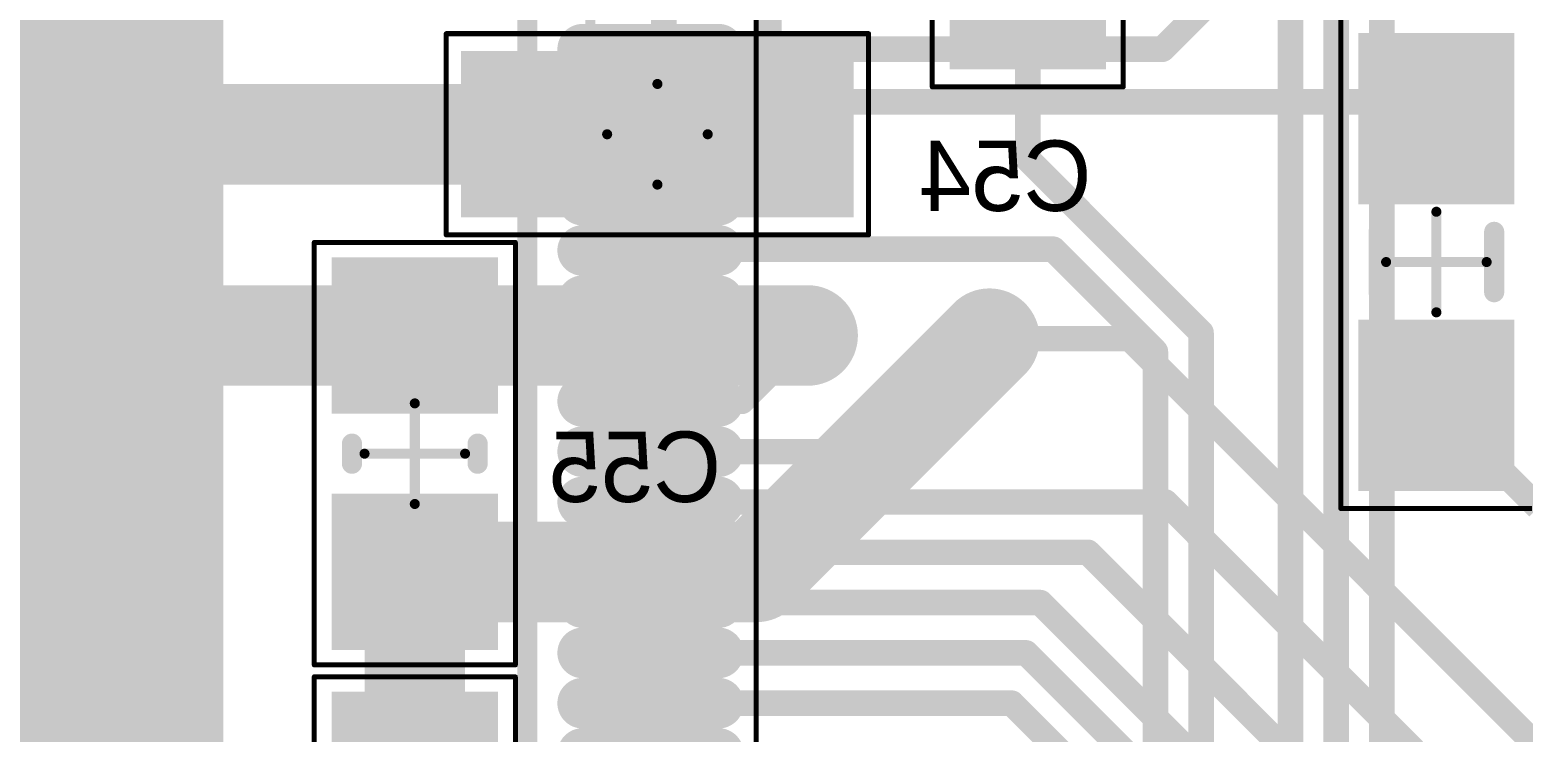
# Model space of a CAD drawing. Header units: millimetres. Extents: x 37 to 246, y 26 to 184.
# Drawn here: x 146.67 to 161.52, y 122.33 to 129.31 of the extents above; entities that cross this region are included whole.
import ezdxf

# ---------------------------------------------------------------- set-up
doc = ezdxf.new("R2010")
doc.units = ezdxf.units.MM
for name, color, linetype in [('BottomLayer', 5, 'Continuous'), ('BottomOverlay', 54, 'Continuous'), ('BottomPaste', 16, 'Continuous'), ('BottomSolder', 6, 'Continuous'), ('Mechanical13', 56, 'Continuous'), ('Mechanical15', 56, 'Continuous'), ('MultiLayer', 9, 'Continuous'), ('TopLayer', 1, 'Continuous'), ('TopOverlay', 2, 'Continuous'), ('TopPaste', 8, 'Continuous'), ('TopSolder', 216, 'Continuous'), ('ViaHoleLayer', 16, 'Continuous')]:
    doc.layers.add(name, color=color, linetype=linetype)

msp = doc.modelspace()

# ---------------------------------------------------------------- linework, layer by layer
at = {"layer": 'BottomLayer'}
for points, const_width in [([(159.204, 120.582), (159.204, 131.511)], 0.254), ([(159.658, 120.394), (159.658, 131.323)], 0.254), ([(160.112, 120.206), (160.112, 131.135)], 0.254), ([(156.591, 128.023), (156.591, 129.766)], 0.254), ([(152.971, 127.445), (152.971, 129.54)], 0.254), ([(154.015, 128.615), (154.015, 129.615)], 0.254), ([(149.352, 128.27), (151.733, 128.27)], 1), ([(156.591, 128.023), (158.315, 126.299)], 0.254), ([(152.971, 127.445), (153.289, 127.127)], 0.254), ([(153.289, 127.127), (156.845, 127.127)], 0.254), ([(156.845, 127.127), (157.861, 126.111)], 0.254), ([(147.733, 126.27), (150.495, 126.27)], 1), ([(150.495, 126.27), (154.402, 126.27)], 1), ([(153.892, 123.92), (156.21, 126.238)], 1), ([(158.315, 120.335), (158.315, 126.299)], 0.254), ([(157.861, 120.523), (157.861, 126.111)], 0.254), ([(150.495, 123.92), (153.892, 123.92)], 1), ([(150.495, 121.952), (150.495, 123.92)], 1)]:
    msp.add_lwpolyline(points, dxfattribs=dict(at, const_width=const_width))
for points, const_width in [([(149.102, 128.27, 1), (149.602, 128.27, 1)], 0.5), ([(151.483, 128.27, 1), (151.983, 128.27, 1)], 0.5), ([(149.152, 128.27, 1), (149.552, 128.27, 1)], 0.4), ([(153.951, 128.615, 1), (154.078, 128.615, 1)], 0.127), ([(156.528, 128.023, 1), (156.655, 128.023, 1)], 0.127), ([(156.528, 128.023, 1), (156.655, 128.023, 1)], 0.127), ([(152.908, 127.445, 1), (153.035, 127.445, 1)], 0.127), ([(152.908, 127.445, 1), (153.035, 127.445, 1)], 0.127), ([(153.226, 127.127, 1), (153.352, 127.127, 1)], 0.127), ([(153.226, 127.127, 1), (153.352, 127.127, 1)], 0.127), ([(156.781, 127.127, 1), (156.909, 127.127, 1)], 0.127), ([(156.781, 127.127, 1), (156.909, 127.127, 1)], 0.127), ([(147.483, 126.27, 1), (147.983, 126.27, 1)], 0.5), ([(150.245, 126.27, 1), (150.745, 126.27, 1)], 0.5), ([(150.245, 126.27, 1), (150.745, 126.27, 1)], 0.5), ([(154.152, 126.27, 1), (154.652, 126.27, 1)], 0.5), ([(155.96, 126.238, 1), (156.46, 126.238, 1)], 0.5), ([(154.202, 126.27, 1), (154.602, 126.27, 1)], 0.4), ([(156.01, 126.238, 1), (156.41, 126.238, 1)], 0.4), ([(158.251, 126.299, 1), (158.378, 126.299, 1)], 0.127), ([(158.251, 126.299, 1), (158.378, 126.299, 1)], 0.127), ([(157.798, 126.111, 1), (157.924, 126.111, 1)], 0.127), ([(157.798, 126.111, 1), (157.924, 126.111, 1)], 0.127), ([(150.245, 123.92, 1), (150.745, 123.92, 1)], 0.5), ([(150.245, 123.92, 1), (150.745, 123.92, 1)], 0.5), ([(153.642, 123.92, 1), (154.142, 123.92, 1)], 0.5), ([(153.642, 123.92, 1), (154.142, 123.92, 1)], 0.5), ([(150.245, 121.952, 1), (150.745, 121.952, 1)], 0.5)]:
    msp.add_lwpolyline(points, format="xyb", close=True, dxfattribs=dict(at, const_width=const_width))
for points in [[(135.89, 120.015), (148.59, 120.015), (135.89, 132.715), (148.59, 132.715)], [(157.266, 130.516), (155.916, 130.516), (157.266, 129.016), (155.916, 129.016)], [(152.408, 127.545), (152.408, 128.995), (151.058, 127.545), (151.058, 128.995)], [(154.758, 127.545), (154.758, 128.995), (153.408, 127.545), (153.408, 128.995)], [(151.22, 126.945), (149.77, 126.945), (151.22, 125.595), (149.77, 125.595)], [(151.22, 124.595), (149.77, 124.595), (151.22, 123.245), (149.77, 123.245)], [(149.77, 121.277), (151.22, 121.277), (149.77, 122.627), (151.22, 122.627)]]:
    msp.add_solid(points, dxfattribs=at)
at = {"layer": 'BottomOverlay', "const_width": 0.2}
for points in [[(152.808, 128.895), (153.008, 128.895)], [(152.808, 127.645), (153.008, 127.645)], [(149.87, 124.995), (149.87, 125.195)], [(151.12, 124.995), (151.12, 125.195)]]:
    msp.add_lwpolyline(points, dxfattribs=at)
at = {"layer": 'BottomOverlay', "const_width": 0.1}
for points in [[(152.758, 128.895, 1), (152.858, 128.895, 1)], [(152.958, 128.895, 1), (153.058, 128.895, 1)], [(152.758, 127.645, 1), (152.858, 127.645, 1)], [(152.958, 127.645, 1), (153.058, 127.645, 1)], [(149.82, 125.195, 1), (149.92, 125.195, 1)], [(151.07, 125.195, 1), (151.17, 125.195, 1)], [(149.82, 124.995, 1), (149.92, 124.995, 1)], [(151.07, 124.995, 1), (151.17, 124.995, 1)]]:
    msp.add_lwpolyline(points, format="xyb", close=True, dxfattribs=at)
at = {"layer": 'BottomPaste'}
for points in [[(157.266, 130.516), (155.916, 130.516), (157.266, 129.016), (155.916, 129.016)], [(152.408, 127.545), (152.408, 128.995), (151.058, 127.545), (151.058, 128.995)], [(154.758, 127.545), (154.758, 128.995), (153.408, 127.545), (153.408, 128.995)], [(151.22, 126.945), (149.77, 126.945), (151.22, 125.595), (149.77, 125.595)], [(151.22, 124.595), (149.77, 124.595), (151.22, 123.245), (149.77, 123.245)], [(149.77, 121.277), (151.22, 121.277), (149.77, 122.627), (151.22, 122.627)]]:
    msp.add_solid(points, dxfattribs=at)
at = {"layer": 'BottomSolder'}
for points in [[(157.368, 130.618), (155.814, 130.618), (157.368, 128.914), (155.814, 128.914)], [(152.51, 127.443), (152.51, 129.097), (150.956, 127.443), (150.956, 129.097)], [(154.86, 127.443), (154.86, 129.097), (153.306, 127.443), (153.306, 129.097)], [(151.322, 127.047), (149.668, 127.047), (151.322, 125.493), (149.668, 125.493)], [(151.322, 124.697), (149.668, 124.697), (151.322, 123.143), (149.668, 123.143)], [(149.668, 121.175), (151.322, 121.175), (149.668, 122.729), (151.322, 122.729)]]:
    msp.add_solid(points, dxfattribs=at)
at = {"layer": 'Mechanical13', "const_width": 0.1}
msp.add_lwpolyline([(152.24, 116.365), (152.24, 136.365)], dxfattribs=at)
at = {"layer": 'Mechanical15'}
for points, const_width in [([(153.89, 114.715), (153.89, 138.015)], 0.05), ([(155.641, 128.741), (155.641, 133.641)], 0.05), ([(157.541, 128.741), (157.541, 133.641)], 0.05), ([(159.705, 124.55), (159.705, 129.45)], 0.05), ([(150.808, 129.27), (155.008, 129.27)], 0.05), ([(150.808, 127.27), (150.808, 129.27)], 0.05), ([(155.008, 127.27), (155.008, 129.27)], 0.05), ([(152.908, 127.77), (152.908, 128.77)], 0.1), ([(155.641, 128.741), (157.541, 128.741)], 0.05), ([(152.408, 128.27), (153.408, 128.27)], 0.1), ([(160.655, 126.5), (160.655, 127.5)], 0.1), ([(150.808, 127.27), (155.008, 127.27)], 0.05), ([(149.495, 122.995), (149.495, 127.195)], 0.05), ([(149.495, 127.195), (151.495, 127.195)], 0.05), ([(151.495, 122.995), (151.495, 127.195)], 0.05), ([(160.155, 127), (161.155, 127)], 0.1), ([(150.495, 124.595), (150.495, 125.595)], 0.1), ([(149.995, 125.095), (150.995, 125.095)], 0.1), ([(159.705, 124.55), (161.605, 124.55)], 0.05), ([(149.495, 122.995), (151.495, 122.995)], 0.05), ([(149.495, 118.677), (149.495, 122.877)], 0.05), ([(149.495, 122.877), (151.495, 122.877)], 0.05), ([(151.495, 118.677), (151.495, 122.877)], 0.05)]:
    msp.add_lwpolyline(points, dxfattribs=dict(at, const_width=const_width))
for points, const_width in [([(150.795, 129.27, 1), (150.82, 129.27, 1)], 0.025), ([(150.795, 129.27, 1), (150.82, 129.27, 1)], 0.025), ([(154.995, 129.27, 1), (155.02, 129.27, 1)], 0.025), ([(154.995, 129.27, 1), (155.02, 129.27, 1)], 0.025), ([(152.883, 128.77, 1), (152.933, 128.77, 1)], 0.05), ([(155.629, 128.741, 1), (155.653, 128.741, 1)], 0.025), ([(155.629, 128.741, 1), (155.653, 128.741, 1)], 0.025), ([(157.529, 128.741, 1), (157.553, 128.741, 1)], 0.025), ([(157.529, 128.741, 1), (157.553, 128.741, 1)], 0.025), ([(152.383, 128.27, 1), (152.433, 128.27, 1)], 0.05), ([(153.383, 128.27, 1), (153.433, 128.27, 1)], 0.05), ([(152.883, 127.77, 1), (152.933, 127.77, 1)], 0.05), ([(160.63, 127.5, 1), (160.68, 127.5, 1)], 0.05), ([(150.795, 127.27, 1), (150.82, 127.27, 1)], 0.025), ([(150.795, 127.27, 1), (150.82, 127.27, 1)], 0.025), ([(154.995, 127.27, 1), (155.02, 127.27, 1)], 0.025), ([(154.995, 127.27, 1), (155.02, 127.27, 1)], 0.025), ([(149.483, 127.195, 1), (149.507, 127.195, 1)], 0.025), ([(149.483, 127.195, 1), (149.507, 127.195, 1)], 0.025), ([(151.483, 127.195, 1), (151.507, 127.195, 1)], 0.025), ([(151.483, 127.195, 1), (151.507, 127.195, 1)], 0.025), ([(160.13, 127, 1), (160.18, 127, 1)], 0.05), ([(161.13, 127, 1), (161.18, 127, 1)], 0.05), ([(160.63, 126.5, 1), (160.68, 126.5, 1)], 0.05), ([(150.47, 125.595, 1), (150.52, 125.595, 1)], 0.05), ([(149.97, 125.095, 1), (150.02, 125.095, 1)], 0.05), ([(150.97, 125.095, 1), (151.02, 125.095, 1)], 0.05), ([(150.47, 124.595, 1), (150.52, 124.595, 1)], 0.05), ([(159.693, 124.55, 1), (159.717, 124.55, 1)], 0.025), ([(159.693, 124.55, 1), (159.717, 124.55, 1)], 0.025), ([(149.483, 122.995, 1), (149.507, 122.995, 1)], 0.025), ([(149.483, 122.995, 1), (149.507, 122.995, 1)], 0.025), ([(151.483, 122.995, 1), (151.507, 122.995, 1)], 0.025), ([(151.483, 122.995, 1), (151.507, 122.995, 1)], 0.025), ([(149.483, 122.877, 1), (149.507, 122.877, 1)], 0.025), ([(149.483, 122.877, 1), (149.507, 122.877, 1)], 0.025), ([(151.483, 122.877, 1), (151.507, 122.877, 1)], 0.025), ([(151.483, 122.877, 1), (151.507, 122.877, 1)], 0.025)]:
    msp.add_lwpolyline(points, format="xyb", close=True, dxfattribs=dict(at, const_width=const_width))
at = {"layer": 'MultiLayer', "const_width": 0.4}
for points in [[(149.152, 128.27, 1), (149.552, 128.27, 1)], [(154.202, 126.27, 1), (154.602, 126.27, 1)], [(156.01, 126.238, 1), (156.41, 126.238, 1)]]:
    msp.add_lwpolyline(points, format="xyb", close=True, dxfattribs=at)
at = {"layer": 'TopLayer'}
for points, const_width in [([(157.93, 129.115), (158.317, 129.502)], 0.254), ([(153.515, 129.115), (152.165, 129.115)], 0.3), ([(152.84, 129.115), (157.93, 129.115)], 0.254), ([(147.574, 128.27), (149.352, 128.27)], 1), ([(153.515, 128.615), (152.165, 128.615)], 0.3), ([(152.84, 128.615), (152.863, 128.592)], 0.254), ([(152.863, 128.592), (160.655, 128.592)], 0.254), ([(160.655, 128.425), (160.655, 128.592)], 0.254), ([(153.515, 128.115), (152.165, 128.115)], 0.3), ([(153.515, 127.615), (152.165, 127.615)], 0.3), ([(153.515, 127.115), (152.165, 127.115)], 0.3), ([(153.515, 126.615), (152.165, 126.615)], 0.3), ([(153.747, 125.615), (154.402, 126.27)], 0.254), ([(153.515, 126.115), (152.165, 126.115)], 0.3), ([(155.087, 125.115), (156.21, 126.238)], 0.254), ([(156.21, 126.238), (157.607, 126.238)], 0.254), ([(157.607, 126.238), (161.925, 121.92)], 0.254), ([(153.515, 125.615), (152.165, 125.615)], 0.3), ([(152.84, 125.615), (153.747, 125.615)], 0.254), ([(160.655, 125.575), (161.67, 124.56)], 0.254), ([(153.515, 125.115), (152.165, 125.115)], 0.3), ([(152.84, 125.115), (155.087, 125.115)], 0.254), ([(153.515, 124.615), (152.165, 124.615)], 0.3), ([(152.84, 124.615), (157.96, 124.615)], 0.254), ([(157.96, 124.615), (166.37, 116.205)], 0.254), ([(153.515, 124.115), (152.165, 124.115)], 0.3), ([(152.84, 124.115), (157.19, 124.115)], 0.254), ([(157.19, 124.115), (167.005, 114.3)], 0.254), ([(153.515, 123.615), (152.165, 123.615)], 0.3), ([(152.84, 123.615), (156.716, 123.615)], 0.254), ([(156.716, 123.615), (170.476, 109.855)], 0.254), ([(153.515, 123.115), (152.165, 123.115)], 0.3), ([(152.84, 123.115), (156.574, 123.115)], 0.254), ([(156.574, 123.115), (174.914, 104.775)], 0.254), ([(153.515, 122.615), (152.165, 122.615)], 0.3), ([(152.84, 122.615), (156.432, 122.615)], 0.254), ([(156.432, 122.615), (166.951, 112.096)], 0.254)]:
    msp.add_lwpolyline(points, dxfattribs=dict(at, const_width=const_width))
for points, const_width in [([(152.09, 129.115, 1), (152.24, 129.115, 1)], 0.15), ([(152.776, 129.115, 1), (152.903, 129.115, 1)], 0.127), ([(153.44, 129.115, 1), (153.59, 129.115, 1)], 0.15), ([(157.867, 129.115, 1), (157.994, 129.115, 1)], 0.127), ([(157.867, 129.115, 1), (157.994, 129.115, 1)], 0.127), ([(147.324, 128.27, 1), (147.824, 128.27, 1)], 0.5), ([(149.102, 128.27, 1), (149.602, 128.27, 1)], 0.5), ([(152.09, 128.615, 1), (152.24, 128.615, 1)], 0.15), ([(153.44, 128.615, 1), (153.59, 128.615, 1)], 0.15), ([(149.152, 128.27, 1), (149.552, 128.27, 1)], 0.4), ([(152.776, 128.615, 1), (152.903, 128.615, 1)], 0.127), ([(152.799, 128.592, 1), (152.926, 128.592, 1)], 0.127), ([(152.799, 128.592, 1), (152.926, 128.592, 1)], 0.127), ([(160.591, 128.592, 1), (160.719, 128.592, 1)], 0.127), ([(160.591, 128.592, 1), (160.719, 128.592, 1)], 0.127), ([(160.591, 128.425, 1), (160.719, 128.425, 1)], 0.127), ([(152.09, 128.115, 1), (152.24, 128.115, 1)], 0.15), ([(153.44, 128.115, 1), (153.59, 128.115, 1)], 0.15), ([(152.09, 127.615, 1), (152.24, 127.615, 1)], 0.15), ([(153.44, 127.615, 1), (153.59, 127.615, 1)], 0.15), ([(152.09, 127.115, 1), (152.24, 127.115, 1)], 0.15), ([(153.44, 127.115, 1), (153.59, 127.115, 1)], 0.15), ([(152.09, 126.615, 1), (152.24, 126.615, 1)], 0.15), ([(153.44, 126.615, 1), (153.59, 126.615, 1)], 0.15), ([(154.202, 126.27, 1), (154.602, 126.27, 1)], 0.4), ([(156.01, 126.238, 1), (156.41, 126.238, 1)], 0.4), ([(154.339, 126.27, 1), (154.466, 126.27, 1)], 0.127), ([(152.09, 126.115, 1), (152.24, 126.115, 1)], 0.15), ([(153.44, 126.115, 1), (153.59, 126.115, 1)], 0.15), ([(156.147, 126.238, 1), (156.274, 126.238, 1)], 0.127), ([(156.147, 126.238, 1), (156.274, 126.238, 1)], 0.127), ([(157.543, 126.238, 1), (157.671, 126.238, 1)], 0.127), ([(157.543, 126.238, 1), (157.671, 126.238, 1)], 0.127), ([(152.09, 125.615, 1), (152.24, 125.615, 1)], 0.15), ([(152.776, 125.615, 1), (152.903, 125.615, 1)], 0.127), ([(153.44, 125.615, 1), (153.59, 125.615, 1)], 0.15), ([(153.684, 125.615, 1), (153.811, 125.615, 1)], 0.127), ([(153.684, 125.615, 1), (153.811, 125.615, 1)], 0.127), ([(160.591, 125.575, 1), (160.719, 125.575, 1)], 0.127), ([(152.09, 125.115, 1), (152.24, 125.115, 1)], 0.15), ([(152.776, 125.115, 1), (152.903, 125.115, 1)], 0.127), ([(153.44, 125.115, 1), (153.59, 125.115, 1)], 0.15), ([(155.023, 125.115, 1), (155.15, 125.115, 1)], 0.127), ([(155.023, 125.115, 1), (155.15, 125.115, 1)], 0.127), ([(152.09, 124.615, 1), (152.24, 124.615, 1)], 0.15), ([(153.44, 124.615, 1), (153.59, 124.615, 1)], 0.15), ([(152.776, 124.615, 1), (152.903, 124.615, 1)], 0.127), ([(157.896, 124.615, 1), (158.023, 124.615, 1)], 0.127), ([(157.896, 124.615, 1), (158.023, 124.615, 1)], 0.127), ([(152.09, 124.115, 1), (152.24, 124.115, 1)], 0.15), ([(152.776, 124.115, 1), (152.903, 124.115, 1)], 0.127), ([(153.44, 124.115, 1), (153.59, 124.115, 1)], 0.15), ([(157.126, 124.115, 1), (157.253, 124.115, 1)], 0.127), ([(157.126, 124.115, 1), (157.253, 124.115, 1)], 0.127), ([(152.09, 123.615, 1), (152.24, 123.615, 1)], 0.15), ([(152.776, 123.615, 1), (152.903, 123.615, 1)], 0.127), ([(153.44, 123.615, 1), (153.59, 123.615, 1)], 0.15), ([(156.653, 123.615, 1), (156.78, 123.615, 1)], 0.127), ([(156.653, 123.615, 1), (156.78, 123.615, 1)], 0.127), ([(152.09, 123.115, 1), (152.24, 123.115, 1)], 0.15), ([(152.776, 123.115, 1), (152.903, 123.115, 1)], 0.127), ([(153.44, 123.115, 1), (153.59, 123.115, 1)], 0.15), ([(156.511, 123.115, 1), (156.638, 123.115, 1)], 0.127), ([(156.511, 123.115, 1), (156.638, 123.115, 1)], 0.127), ([(152.09, 122.615, 1), (152.24, 122.615, 1)], 0.15), ([(152.776, 122.615, 1), (152.903, 122.615, 1)], 0.127), ([(153.44, 122.615, 1), (153.59, 122.615, 1)], 0.15), ([(156.369, 122.615, 1), (156.496, 122.615, 1)], 0.127), ([(156.369, 122.615, 1), (156.496, 122.615, 1)], 0.127)]:
    msp.add_lwpolyline(points, format="xyb", close=True, dxfattribs=dict(at, const_width=const_width))
for points in [[(136.144, 120.269), (148.336, 120.269), (136.144, 132.461), (148.336, 132.461)], [(159.98, 127.675), (161.33, 127.675), (159.98, 129.175), (161.33, 129.175)], [(159.98, 124.825), (161.33, 124.825), (159.98, 126.325), (161.33, 126.325)]]:
    msp.add_solid(points, dxfattribs=at)
at = {"layer": 'TopOverlay', "const_width": 0.2}
for points in [[(151.615, 116.99), (151.615, 135.74)], [(160.08, 126.7), (160.08, 127.3)], [(161.23, 126.7), (161.23, 127.3)]]:
    msp.add_lwpolyline(points, dxfattribs=at)
at = {"layer": 'TopOverlay', "const_width": 0.1}
for points in [[(160.03, 127.3, 1), (160.13, 127.3, 1)], [(161.18, 127.3, 1), (161.28, 127.3, 1)], [(160.03, 126.7, 1), (160.13, 126.7, 1)], [(161.18, 126.7, 1), (161.28, 126.7, 1)]]:
    msp.add_lwpolyline(points, format="xyb", close=True, dxfattribs=at)
at = {"layer": 'TopPaste', "const_width": 0.3}
for points in [[(153.515, 129.115), (152.165, 129.115)], [(153.515, 128.615), (152.165, 128.615)], [(153.515, 128.115), (152.165, 128.115)], [(153.515, 127.615), (152.165, 127.615)], [(153.515, 127.115), (152.165, 127.115)], [(153.515, 126.615), (152.165, 126.615)], [(153.515, 126.115), (152.165, 126.115)], [(153.515, 125.615), (152.165, 125.615)], [(153.515, 125.115), (152.165, 125.115)], [(153.515, 124.615), (152.165, 124.615)], [(153.515, 124.115), (152.165, 124.115)], [(153.515, 123.615), (152.165, 123.615)], [(153.515, 123.115), (152.165, 123.115)], [(153.515, 122.615), (152.165, 122.615)]]:
    msp.add_lwpolyline(points, dxfattribs=at)
at = {"layer": 'TopPaste', "const_width": 0.15}
for points in [[(152.09, 129.115, 1), (152.24, 129.115, 1)], [(153.44, 129.115, 1), (153.59, 129.115, 1)], [(152.09, 128.615, 1), (152.24, 128.615, 1)], [(153.44, 128.615, 1), (153.59, 128.615, 1)], [(152.09, 128.115, 1), (152.24, 128.115, 1)], [(153.44, 128.115, 1), (153.59, 128.115, 1)], [(152.09, 127.615, 1), (152.24, 127.615, 1)], [(153.44, 127.615, 1), (153.59, 127.615, 1)], [(152.09, 127.115, 1), (152.24, 127.115, 1)], [(153.44, 127.115, 1), (153.59, 127.115, 1)], [(152.09, 126.615, 1), (152.24, 126.615, 1)], [(153.44, 126.615, 1), (153.59, 126.615, 1)], [(152.09, 126.115, 1), (152.24, 126.115, 1)], [(153.44, 126.115, 1), (153.59, 126.115, 1)], [(152.09, 125.615, 1), (152.24, 125.615, 1)], [(153.44, 125.615, 1), (153.59, 125.615, 1)], [(152.09, 125.115, 1), (152.24, 125.115, 1)], [(153.44, 125.115, 1), (153.59, 125.115, 1)], [(152.09, 124.615, 1), (152.24, 124.615, 1)], [(153.44, 124.615, 1), (153.59, 124.615, 1)], [(152.09, 124.115, 1), (152.24, 124.115, 1)], [(153.44, 124.115, 1), (153.59, 124.115, 1)], [(152.09, 123.615, 1), (152.24, 123.615, 1)], [(153.44, 123.615, 1), (153.59, 123.615, 1)], [(152.09, 123.115, 1), (152.24, 123.115, 1)], [(153.44, 123.115, 1), (153.59, 123.115, 1)], [(152.09, 122.615, 1), (152.24, 122.615, 1)], [(153.44, 122.615, 1), (153.59, 122.615, 1)]]:
    msp.add_lwpolyline(points, format="xyb", close=True, dxfattribs=at)
at = {"layer": 'TopPaste'}
for points in [[(159.98, 127.675), (161.33, 127.675), (159.98, 129.175), (161.33, 129.175)], [(159.98, 124.825), (161.33, 124.825), (159.98, 126.325), (161.33, 126.325)]]:
    msp.add_solid(points, dxfattribs=at)
at = {"layer": 'TopSolder', "const_width": 0.503}
for points in [[(153.515, 129.115), (152.165, 129.115)], [(153.515, 128.615), (152.165, 128.615)], [(153.515, 128.115), (152.165, 128.115)], [(153.515, 127.615), (152.165, 127.615)], [(153.515, 127.115), (152.165, 127.115)], [(153.515, 126.615), (152.165, 126.615)], [(153.515, 126.115), (152.165, 126.115)], [(153.515, 125.615), (152.165, 125.615)], [(153.515, 125.115), (152.165, 125.115)], [(153.515, 124.615), (152.165, 124.615)], [(153.515, 124.115), (152.165, 124.115)], [(153.515, 123.615), (152.165, 123.615)], [(153.515, 123.115), (152.165, 123.115)], [(153.515, 122.615), (152.165, 122.615)], [(153.515, 122.115), (152.165, 122.115)]]:
    msp.add_lwpolyline(points, dxfattribs=at)
at = {"layer": 'TopSolder', "const_width": 0.252}
for points in [[(152.039, 129.115, 1), (152.291, 129.115, 1)], [(153.389, 129.115, 1), (153.641, 129.115, 1)], [(152.039, 128.615, 1), (152.291, 128.615, 1)], [(153.389, 128.615, 1), (153.641, 128.615, 1)], [(152.039, 128.115, 1), (152.291, 128.115, 1)], [(153.389, 128.115, 1), (153.641, 128.115, 1)], [(152.039, 127.615, 1), (152.291, 127.615, 1)], [(153.389, 127.615, 1), (153.641, 127.615, 1)], [(152.039, 127.115, 1), (152.291, 127.115, 1)], [(153.389, 127.115, 1), (153.641, 127.115, 1)], [(152.039, 126.615, 1), (152.291, 126.615, 1)], [(153.389, 126.615, 1), (153.641, 126.615, 1)], [(152.039, 126.115, 1), (152.291, 126.115, 1)], [(153.389, 126.115, 1), (153.641, 126.115, 1)], [(152.039, 125.615, 1), (152.291, 125.615, 1)], [(153.389, 125.615, 1), (153.641, 125.615, 1)], [(152.039, 125.115, 1), (152.291, 125.115, 1)], [(153.389, 125.115, 1), (153.641, 125.115, 1)], [(152.039, 124.615, 1), (152.291, 124.615, 1)], [(153.389, 124.615, 1), (153.641, 124.615, 1)], [(152.039, 124.115, 1), (152.291, 124.115, 1)], [(153.389, 124.115, 1), (153.641, 124.115, 1)], [(152.039, 123.615, 1), (152.291, 123.615, 1)], [(153.389, 123.615, 1), (153.641, 123.615, 1)], [(152.039, 123.115, 1), (152.291, 123.115, 1)], [(153.389, 123.115, 1), (153.641, 123.115, 1)], [(152.039, 122.615, 1), (152.291, 122.615, 1)], [(153.389, 122.615, 1), (153.641, 122.615, 1)], [(152.039, 122.115, 1), (152.291, 122.115, 1)], [(153.389, 122.115, 1), (153.641, 122.115, 1)]]:
    msp.add_lwpolyline(points, format="xyb", close=True, dxfattribs=at)
at = {"layer": 'TopSolder'}
for points in [[(159.878, 127.573), (161.432, 127.573), (159.878, 129.277), (161.432, 129.277)], [(159.878, 124.723), (161.432, 124.723), (159.878, 126.427), (161.432, 126.427)]]:
    msp.add_solid(points, dxfattribs=at)
at = {"layer": 'ViaHoleLayer', "const_width": 0.2}
for points in [[(149.252, 128.27, 1), (149.452, 128.27, 1)], [(154.302, 126.27, 1), (154.502, 126.27, 1)], [(156.11, 126.238, 1), (156.31, 126.238, 1)]]:
    msp.add_lwpolyline(points, format="xyb", close=True, dxfattribs=at)

# ---------------------------------------------------------------- texts
at = {"layer": 'BottomOverlay', "text_generation_flag": 2}
for s, p in [('C54', (157.226, 127.508)), ('C55', (153.543, 124.615))]:
    msp.add_text(s, height=0.7, dxfattribs=at).set_placement(p)

doc.saveas('drawing.dxf')
